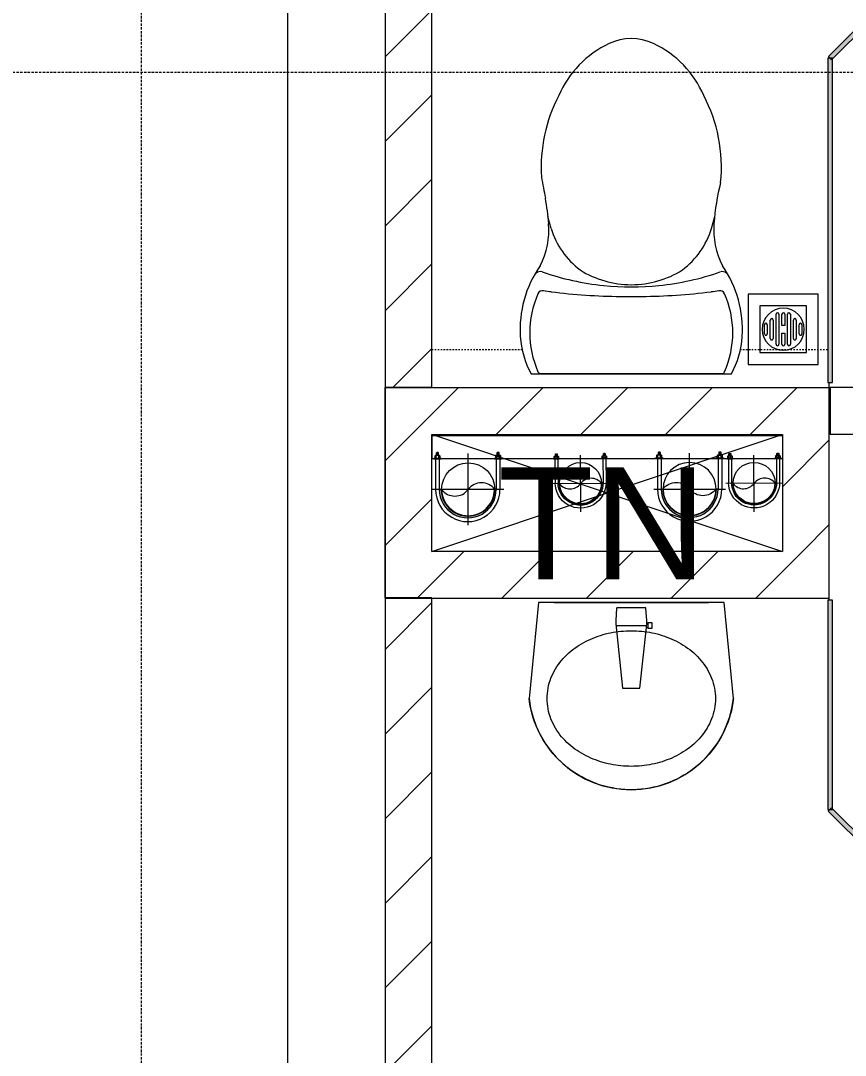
# Model space of a CAD drawing. Header units: millimetres. Extents: x 1591 to 240306, y -15958 to 82755.
# Drawn here: x 57875 to 59638, y 29909 to 32121 of the extents above; entities that cross this region are included whole.
import ezdxf

# ---------------------------------------------------------------- set-up
doc = ezdxf.new("R2010")
doc.units = ezdxf.units.MM
for name, pattern in [('Dash 1_8_', [6.35, 3.175, -3.175]), ('Dash Dot 3_16_', [7.9375, 4.7625, -1.5875, 0, -1.5875]), ('IMPORT-CENTER _2_', [40.64, 25.4, -5.08, 5.08, -5.08])]:
    doc.linetypes.add(name, pattern=pattern)
for name, color, linetype, lineweight in [('0-1', 7, 'Continuous', 5), ('0-2', 250, 'Continuous', 9), ('A-ANNO-DIMS', 211, 'Continuous', 9), ('A-ANNO-DIMS-160', 211, 'Continuous', 9), ('A-AREA', 32, 'Dash 1_8_', 9), ('A-FLOR-2', 9, 'Continuous', 9), ('A-GLAZ-CURT', 52, 'Continuous', 9), ('A-GLAZ-CURT-1', 254, 'Continuous', 9), ('A-GLAZ-CURT-2', 9, 'Continuous', 9), ('A-WALL-1', 253, 'Continuous', 18), ('A-WALL-3', 113, 'Continuous', 18), ('A-WALL-PATT-1', 10, 'Continuous', 9), ('A-WALL-PATT-2', 111, 'Continuous', 9), ('G-ANNO-SYMB-1', 111, 'Dash Dot 3_16_', 18), ('G-ANNO-TEXT-1', 7, 'Continuous', 9), ('G-IMPT-2', 8, 'IMPORT-CENTER _2_', 9), ('G-IMPT-3', 8, 'Continuous', 9), ('M-EQPM', 50, 'Continuous', 9), ('M-EQPM-1', 254, 'Continuous', 9), ('P-SANR-FIXT-1', 254, 'Continuous', 9)]:
    doc.layers.add(name, color=color, linetype=linetype, lineweight=lineweight)
doc.styles.add('Arial_8', font='arial_0.ttf', dxfattribs={"height": 240})
doc.styles.add('UTM Avo', font='UTM Avo.ttf', dxfattribs={"width": 0.9, "height": 400})
doc.dimstyles.new('1_Dim_chi_tiet_2_5_1', dxfattribs={"dimscale": 304.8, "dimtxt": 399.720379, "dimasz": 0.629921, "dimexe": 0.524934, "dimexo": 0.0625, "dimgap": 0.052493, "dimtad": 1, "dimdec": 0, "dimrnd": 5, "dimzin": 0, "dimdsep": 46, "dimtxsty": 'UTM Avo', "dimblk1": 'OBLIQUE', "dimblk2": 'OBLIQUE', "dimsah": 1, "dimcen": 0.09, "dimdle": 0.524934, "dimazin": 0, "dimtfac": 1, "dimtdec": 4, "dimtix": 1, "dimtmove": 0, "dimatfit": 3, "dimfxl": 1.049869, "dimfxlon": 1, "dimtvp": 1, "dimtolj": 1, "dimtzin": 0, "dimarcsym": 2})
pattern_1 = [(45, (0, 0), (-90.50967, 90.50967), [])]
pattern_2 = [(45, (11001.35, 0), (-90.50967, 90.50967), [])]

# ---------------------------------------------------------------- blocks, each defined once
blk = doc.blocks.new('TOILET - TOILET-348229-TKCS_MB TẦNG 3-4')
at = {"layer": 'P-SANR-FIXT-1'}
for p, q in [((214.2, -19.1), (-214.2, -19.1)), ((194, -19.9), (-194, -19.9)), ((-171.7, -330.3), (-178.6, -355.5)), ((171.7, -330.3), (178.6, -355.5))]:
    blk.add_line(p, q, dxfattribs=at)
for centre, radius, start, end in [((-46.1, -111.1), 191.6, 151.2809, 176.4513), ((-193.7, -26.4), 6.48, 92.3168, 156.2862), ((193.7, -26.4), 6.48, 23.7138, 87.6832), ((46.1, -111.1), 191.6, 3.5487, 28.7191), ((-9.8, -107.2), 207.3, 156.2862, 203.7138), ((9.8, -107.2), 207.3, 336.2862, 23.7138), ((1.9, -114.1), 239.7, 176.4513, 195.2961), ((-1.9, -114.1), 239.7, 344.7039, 3.5487), ((-4, -115.7), 233.6, 195.2961, 215.2147), ((-189.1, -185.5), 11.7, 205.4105, 277.5788), ((178.9, -2951.3), 2778.4, 97.2351, 97.5788), ((-14.3, -1400.4), 1215.6, 90.3974, 97.407), ((0, -3462.8), 3278, 89.6026, 90.3974), ((14.3, -1400.4), 1215.6, 82.593, 89.6026), ((-178.9, -2951.3), 2778.4, 82.4212, 82.7649), ((189.1, -185.5), 11.7, 262.4212, 334.5895), ((4, -115.7), 233.6, 324.7853, 344.7039), ((0.6, -792.1), 586.9, 95.8322, 108.9927), ((0, -416), 206.1, 90, 122.0732), ((0, -786.7), 581.5, 84.1678, 95.8322), ((0, -416), 206.1, 57.9268, 90), ((-0.6, -792.1), 586.9, 71.0073, 84.1678), ((-195, -224.1), 13.8, 230.6724, 288.9927), ((-0.4, -384), 179.5, 127.4036, 162.5964), ((0.4, -384), 179.5, 17.4036, 52.5964), ((195, -224.1), 13.8, 251.0073, 309.3276), ((-343.5, -327.4), 167.3, 355.4559, 27.38), ((343.5, -327.4), 167.3, 152.62, 184.5441), ((-719.2, -297.5), 544.3, 346.0536, 355.4559), ((719.2, -297.5), 544.3, 184.5441, 190.2879), ((-1948.3, -805.1), 2171.2, 9.681, 10.8949), ((137.1, -461.2), 329.8, 174.3487, 207.6878), ((-137.1, -461.2), 329.8, 332.3122, 3.6835), ((45.1, -528.6), 217.6, 203.2216, 244.7718), ((-45.1, -528.6), 217.6, 295.2282, 336.7784), ((0, -624.4), 111.7, 244.7718, 295.2282)]:
    blk.add_arc(centre, radius, start, end, dxfattribs=at)
blk = doc.blocks.new('bonruatreo - Chậu rửa-V107-TKCS_MB TẦNG 3-4')
at = {"layer": 'P-SANR-FIXT-1'}
for p, q in [((-218.6, 205), (-198.4, 0)), ((198.4, 0), (218.6, 205)), ((-18.5, 182.5), (-32.2, 52.9)), ((18.5, 182.5), (-18.5, 182.5)), ((33, 45.4), (18.5, 182.5)), ((-35.6, 54.2), (-44.7, 54.2)), ((-44.7, 54.2), (-44.7, 42.8)), ((-35.6, 52.9), (-35.6, 54.2)), ((-32.2, 52.9), (-35.6, 52.9)), ((-35.6, 44.2), (-35.6, 52.9)), ((-32.2, 52.9), (-33.1, 44.2)), ((32.7, 48.5), (-32.7, 48.5)), ((-44.7, 42.8), (-35.6, 42.8)), ((-35.6, 42.8), (-35.6, 44.2)), ((-35.6, 44.2), (-33.1, 44.2)), ((-33, 37.3), (-31.4, 12.2)), ((31.4, 12.2), (33, 37.3)), ((-198.4, 0), (198.4, 0)), ((165, 0), (-165, 0)), ((-30.2, 11), (30.2, 11))]:
    blk.add_line(p, q, dxfattribs=at)
at = {"layer": 'P-SANR-FIXT-1', "flags": 128}
blk.add_lwpolyline([(-218.6, 205), (-217.4, 213.7), (-215.9, 222.4), (-214, 231), (-211.8, 239.5), (-209.3, 247.9), (-206.4, 256.2), (-203.2, 264.4), (-199.6, 272.5), (-195.8, 280.4), (-191.6, 288.1), (-187.1, 295.7), (-182.3, 303.1), (-177.3, 310.3), (-171.9, 317.3), (-166.3, 324.1), (-160.4, 330.6), (-154.2, 336.9), (-147.8, 342.9), (-141.2, 348.7), (-134.3, 354.2), (-127.3, 359.4), (-120, 364.4), (-112.5, 369), (-104.9, 373.4), (-97.1, 377.4), (-89.1, 381.2), (-81, 384.6), (-72.7, 387.6), (-64.4, 390.4), (-55.9, 392.8), (-47.3, 394.8), (-38.7, 396.6), (-30, 397.9), (-21.3, 399), (-12.5, 399.6), (-3.7, 400), (5.1, 399.9), (13.9, 399.6), (22.6, 398.8), (31.4, 397.8), (40.1, 396.3), (48.7, 394.5), (57.2, 392.4), (65.7, 390), (74, 387.2), (82.2, 384.1), (90.3, 380.6), (98.3, 376.8), (106.1, 372.7), (113.7, 368.3), (121.1, 363.6), (128.4, 358.7), (135.4, 353.4), (142.2, 347.8), (148.8, 342), (155.2, 335.9), (161.3, 329.6), (167.2, 323), (172.8, 316.2), (178.1, 309.2), (183.1, 302), (187.8, 294.6), (192.2, 287), (196.4, 279.2), (200.2, 271.3), (203.7, 263.2), (206.8, 255), (209.7, 246.6), (212.2, 238.2), (214.3, 229.7), (216.1, 221.1), (217.6, 212.4), (218.6, 205)], dxfattribs=at)
at = {"layer": 'P-SANR-FIXT-1'}
for centre, radius, start, end in [((0, 180), 220, 6.525, 173.475), ((-5.5, 41.4), 38.7, 353.966, 6.034), ((5.5, 41.4), 38.7, 175.8543, 186.034), ((-30.1, 12.3), 1.3, 183.5997, 268.7722), ((30.1, 12.3), 1.3, 271.2278, 356.4003)]:
    blk.add_arc(centre, radius, start, end, dxfattribs=at)
for points in [[(-180, 205), (-180, 212.4), (-178.6, 227.3), (-172.4, 248.8), (-162.5, 268.9), (-149.4, 287), (-133.8, 303), (-116.1, 316.6), (-96.9, 327.9), (-76.5, 336.8), (-55.2, 343.5), (-33.3, 347.9), (-11.2, 350.1), (11.1, 350.1), (33.3, 347.9), (55.2, 343.5), (76.5, 336.8), (96.9, 327.9), (116.1, 316.6), (133.8, 302.9), (149.5, 287), (162.5, 268.8), (172.4, 248.8), (178.6, 227.3), (180, 212.4), (180, 205)], [(180, 205), (180, 197.6), (178.6, 182.7), (172.4, 161.2), (162.5, 141.2), (149.5, 123), (133.8, 107.1), (116.1, 93.4), (96.9, 82.1), (76.5, 73.2), (55.2, 66.5), (33.3, 62.1), (11.1, 59.9), (-11.2, 59.9), (-33.3, 62.1), (-55.2, 66.5), (-76.5, 73.2), (-96.9, 82.1), (-116.1, 93.4), (-133.8, 107), (-149.4, 123), (-162.5, 141.1), (-172.4, 161.2), (-178.6, 182.7), (-180, 197.6), (-180, 205)]]:
    blk.add_open_spline(points, degree=3, dxfattribs=at)
blk = doc.blocks.new('THU NUOC - THU NUOC-461820-TKCS_MB TẦNG 3-4')
at = {"layer": 'M-EQPM-1'}
for p, q in [((-66.3, 70.6), (-66.3, -79.4)), ((83.7, 70.6), (-66.3, 70.6)), ((83.7, -79.4), (83.7, 70.6)), ((58.7, 45.6), (-41.3, 45.6)), ((-41.3, 45.6), (-41.3, -54.4)), ((58.7, -54.4), (58.7, 45.6)), ((-11, 23.3), (28.5, 23.3)), ((-1.1, 35.6), (18.5, 35.6)), ((18.5, 29.6), (-1.1, 29.6)), ((-23.3, 10.8), (40.9, 10.8)), ((40.9, 4.8), (-23.3, 4.8)), ((28.5, 17.3), (-11, 17.3)), ((-23.3, -1.2), (0.7, -1.2)), ((0.7, -7.2), (-23.3, -7.2)), ((-23.3, -13.6), (40.9, -13.6)), ((40.9, -19.6), (-23.3, -19.6)), ((0.7, -1.2), (0.7, -7.2)), ((16.7, -1.2), (40.9, -1.2)), ((16.7, -7.2), (16.7, -1.2)), ((40.9, -7.2), (16.7, -7.2)), ((-11, -26.1), (28.5, -26.1)), ((28.5, -32.1), (-11, -32.1)), ((-1.1, -38.5), (18.5, -38.5)), ((-41.3, -54.4), (58.7, -54.4)), ((18.5, -44.5), (-1.1, -44.5)), ((-66.3, -79.4), (83.7, -79.4))]:
    blk.add_line(p, q, dxfattribs=at)
for centre, radius, start, end in [((8.7, -4.4), 45, 0, 180), ((8.7, -4.4), 45, 0, 180), ((-11, 20.3), 3, 90, 270), ((-1.1, 32.6), 3, 90, 270), ((18.5, 32.6), 3, 270, 90), ((28.5, 20.3), 3, 270, 90), ((-23.3, 7.8), 3, 90, 270), ((40.9, 7.8), 3, 270, 90), ((8.7, -4.4), 45, 180, 360), ((8.7, -4.4), 45, 180, 360), ((-23.3, -4.2), 3, 90, 270), ((-23.3, -16.6), 3, 90, 270), ((40.9, -4.2), 3, 270, 90), ((40.9, -16.6), 3, 270, 90), ((-11, -29.1), 3, 90, 270), ((-1.1, -41.5), 3, 90, 270), ((18.5, -41.5), 3, 270, 90), ((28.5, -29.1), 3, 270, 90)]:
    blk.add_arc(centre, radius, start, end, dxfattribs=at)
blk = doc.blocks.new('System Panel - Glazed-579379-TKCS_MB TẦNG 3-4')
at = {"layer": 'A-GLAZ-CURT'}
blk.add_hatch(color=256, dxfattribs=at).paths.add_polyline_path([(350.6, 5), (-350.6, 5), (-350.6, -5), (350.6, -5)])
at = {"layer": 'A-GLAZ-CURT-2'}
for p, q in [((350.6, 5), (-350.6, 5)), ((-350.6, 5), (-350.6, -5)), ((350.6, -5), (350.6, 5)), ((-350.6, -5), (350.6, -5))]:
    blk.add_line(p, q, dxfattribs=at)
blk = doc.blocks.new('System Panel - Glazed-703244-TKCS_MB TẦNG 3-4')
at = {"layer": 'A-GLAZ-CURT'}
blk.add_hatch(color=256, dxfattribs=at).paths.add_polyline_path([(-346.9, -5), (346.9, -5), (346.9, 5), (-346.9, 5)])
at = {"layer": 'A-GLAZ-CURT-2'}
for p, q in [((346.9, 5), (-346.9, 5)), ((-346.9, 5), (-346.9, -5)), ((346.9, -5), (346.9, 5)), ((-346.9, -5), (346.9, -5))]:
    blk.add_line(p, q, dxfattribs=at)
blk = doc.blocks.new('System Panel - Glazed-579637-TKCS_MB TẦNG 3-4')
at = {"layer": 'A-GLAZ-CURT'}
blk.add_hatch(color=256, dxfattribs=at).paths.add_polyline_path([(-352.2, 5), (-352.2, -5), (352.2, -5), (352.2, 5), (-304.7, 5)])
at = {"layer": 'A-GLAZ-CURT-2'}
for p, q in [((352.2, 5), (-352.2, 5)), ((-352.2, 5), (-352.2, -5)), ((352.2, -5), (352.2, 5)), ((-352.2, -5), (352.2, -5))]:
    blk.add_line(p, q, dxfattribs=at)
blk = doc.blocks.new('System Panel - Glazed-1013752-TKCS_MB TẦNG 3-4')
at = {"layer": 'A-GLAZ-CURT'}
blk.add_hatch(color=256, dxfattribs=at).paths.add_polyline_path([(223.7, 5), (-223.7, 5), (-223.7, -5), (223.7, -5)])
at = {"layer": 'A-GLAZ-CURT-2'}
for p, q in [((223.7, 5), (-223.7, 5)), ((-223.7, 5), (-223.7, -5)), ((223.7, -5), (223.7, 5)), ((-223.7, -5), (223.7, -5))]:
    blk.add_line(p, q, dxfattribs=at)
blk = doc.blocks.new('NCV_TKTC_TANG 3 - 4_rvt-2-TKCS_MB TẦNG 3-4')
at = {"layer": 'A-WALL-PATT-1'}
h = blk.add_hatch(dxfattribs=at)
h.set_pattern_fill('FP_1', color=256, style=0, pattern_type=2)
h.set_pattern_definition(pattern_1)
h.paths.add_polyline_path([(47652.6, 31336.9), (47752.6, 31336.9), (47752.6, 32436.9), (47652.6, 32436.9), (47652.6, 31553.8)])
h.paths.add_polyline_path([(47652.6, 33236.9), (47752.6, 33236.9), (47752.6, 33336.9), (47652.6, 33336.9)])
h = blk.add_hatch(dxfattribs=at)
h.set_pattern_fill('FP_1', color=256, style=0, pattern_type=2)
h.set_pattern_definition(pattern_1)
h.paths.add_polyline_path([(48604.6, 31236.9), (49452.6, 31236.9), (49452.6, 31336.9), (48604.6, 31336.9), (48604.6, 31289.3)])
h = blk.add_hatch(dxfattribs=at)
h.set_pattern_fill('FP_1', color=256, style=0, pattern_type=2)
h.set_pattern_definition(pattern_1)
h.paths.add_polyline_path([(47652.6, 28936.9), (47752.6, 28936.9), (47752.6, 30886.9), (47652.6, 30886.9), (47652.6, 29966.6)])
at = {"layer": 'A-FLOR-2'}
for p, q in [((47652.6, 30886.9), (47652.6, 31336.9)), ((47752.6, 31336.9), (48602.6, 31336.9)), ((48602.6, 31336.9), (48602.6, 31347.4)), ((48602.6, 31336.9), (48604.6, 31336.9)), ((48604.6, 31236.9), (48602.6, 31236.9)), ((48602.6, 30881.9), (48602.6, 30886.6))]:
    blk.add_line(p, q, dxfattribs=at)
at = {"layer": 'A-WALL-1'}
for p, q in [((47652.6, 32436.9), (47652.6, 31336.9)), ((47752.6, 31336.9), (47752.6, 32436.9)), ((47652.6, 31336.9), (47752.6, 31336.9)), ((49452.6, 31336.9), (48604.6, 31336.9)), ((48604.6, 31336.9), (48604.6, 31236.9)), ((48604.6, 31236.9), (49452.6, 31236.9)), ((47652.6, 30886.9), (47652.6, 28936.9)), ((47752.6, 30886.9), (47652.6, 30886.9)), ((47752.6, 28936.9), (47752.6, 30886.9))]:
    blk.add_line(p, q, dxfattribs=at)
at = {"layer": 'A-GLAZ-CURT-1'}
for name, p, rotation in [('System Panel - Glazed-579379-TKCS_MB TẦNG 3-4', (48852.1, 32289), 225.0000000000064), ('System Panel - Glazed-703244-TKCS_MB TẦNG 3-4', (48604.2, 31694.3), 270.0000000000057), ('System Panel - Glazed-1013752-TKCS_MB TẦNG 3-4', (48604.2, 30658.3), 90.0000000000266), ('System Panel - Glazed-579637-TKCS_MB TẦNG 3-4', (48853.2, 30185.6), 135.0000000000062)]:
    blk.add_blockref(name, p, dxfattribs=dict(at, rotation=rotation))
at = {"layer": 'M-EQPM-1', "rotation": 270.0000000000061}
blk.add_blockref('THU NUOC - THU NUOC-461820-TKCS_MB TẦNG 3-4', (48508.6, 31470.2), dxfattribs=at)
at = {"layer": 'P-SANR-FIXT-1', "rotation": 180}
for name, p in [('TOILET - TOILET-348229-TKCS_MB TẦNG 3-4', (48179.2, 31346.9)), ('bonruatreo - Chậu rửa-V107-TKCS_MB TẦNG 3-4', (48179.2, 30876.9))]:
    blk.add_blockref(name, p, dxfattribs=at)
blk = doc.blocks.new('TKTC_XREF_251221_MB TANG 2-7 - TKTC_XREF_260130_MB TANG 2-5_dwg_$cc-4746802-TKCS_MB TẦNG 3-4')
at = {"layer": 'G-IMPT-2'}
for p, q in [((0, -0.673), (0, 0.673)), ((-0.673, 0), (0.673, 0))]:
    blk.add_line(p, q, dxfattribs=at)
at = {"layer": 'M-EQPM'}
blk.add_circle((0, 0), 0.5, dxfattribs=at)
for centre, radius, start, end in [((0, 0), 0.5, 90, 270), ((0.188, 0.25), 0.313, 126.8699, 233.1301), ((-0.188, -0.25), 0.313, 306.8699, 53.1301)]:
    blk.add_arc(centre, radius, start, end, dxfattribs=at)
blk = doc.blocks.new('TKTC_XREF_251221_MB TANG 2-7 - TKTC_XREF_260130_MB TANG 2-5_dwg_CUM U_DN100-4746799-TKCS_MB TẦNG 3-4')
at = {"layer": 'G-IMPT-3'}
blk.add_hatch(color=256, dxfattribs=at).paths.add_polyline_path([(0, 61), (15.8, 58.9), (30.5, 52.8), (43.1, 43.1), (52.8, 30.5), (58.9, 15.8), (61, 0), (58.9, -15.8), (52.8, -30.5), (43.1, -43.1), (30.5, -52.8), (15.8, -58.9), (0, -61), (0, -57), (14.8, -55.1), (28.5, -49.4), (40.3, -40.3), (49.4, -28.5), (55.1, -14.8), (57, 0), (55.1, 14.8), (49.4, 28.5), (40.3, 40.3), (28.5, 49.4), (14.8, 55.1), (0, 57)])
for p, q in [((-79.1, 66.6), (-79.1, 63.4)), ((-76.6, 66.6), (-76.6, 63.4)), ((-74.6, 66.6), (-74.6, 63.4)), ((-72.7, 69.3), (-72.7, 60.7)), ((-66.9, 67.9), (-71.7, 67.9)), ((-66.9, 62.1), (-71.7, 62.1)), ((-65, 69), (0, 69)), ((-79.1, -63.4), (-79.1, -66.6)), ((-76.6, -63.4), (-76.6, -66.6)), ((-74.6, -63.4), (-74.6, -66.6)), ((-72.7, -60.7), (-72.7, -69.3)), ((-66.9, -62.1), (-71.7, -62.1)), ((-66.9, -67.9), (-71.7, -67.9)), ((-65, -69), (0, -69))]:
    blk.add_line(p, q, dxfattribs=at)
at = {"layer": 'G-IMPT-3', "flags": 128}
for points in [[(-72.7, 67.6), (-78.1, 67.6), (-78.1, 62.4), (-72.7, 62.4)], [(-71.7, 59.2), (-66.9, 59.2), (-66.9, 70.8), (-71.7, 70.8)], [(-66.9, 70.8), (-66.9, 72.7), (-65, 72.7), (-65, 57.3), (-66.9, 57.3), (-66.9, 59.2)], [(-65, 61), (0, 61), (0, 57)], [(-72.7, -62.4), (-78.1, -62.4), (-78.1, -67.6), (-72.7, -67.6)], [(-71.7, -70.8), (-66.9, -70.8), (-66.9, -59.2), (-71.7, -59.2)], [(-66.9, -59.2), (-66.9, -57.3), (-65, -57.3), (-65, -72.7), (-66.9, -72.7), (-66.9, -70.8)], [(-65, -61), (0, -61), (0, -57)]]:
    blk.add_lwpolyline(points, dxfattribs=at)
at = {"layer": 'G-IMPT-3'}
for centre, radius, start, end in [((-78.1, 66.6), 0.96, 90, 180), ((-78.1, 63.4), 0.96, 180, 270), ((-71.1, 69.3), 1.56, 112.6199, 247.3801), ((-67.9, 65), 4.8, 143.1301, 216.8699), ((-71.1, 60.7), 1.56, 112.6199, 247.3801), ((0, 0), 69, 270, 90), ((0, 0), 61, 270, 90), ((0, 0), 57, 270, 90), ((-78.1, -63.4), 0.96, 90, 180), ((-78.1, -66.6), 0.96, 180, 270), ((-71.1, -60.7), 1.56, 112.6199, 247.3801), ((-67.9, -65), 4.8, 143.1301, 216.8699), ((-71.1, -69.3), 1.56, 112.6199, 247.3801)]:
    blk.add_arc(centre, radius, start, end, dxfattribs=at)
blk = doc.blocks.new('TKTC_XREF_251221_MB TANG 2-7 - TKTC_XREF_260130_MB TANG 2-5_dwg_$cc-4746807-TKCS_MB TẦNG 3-4')
at = {"layer": 'G-IMPT-2'}
for p, q in [((0, -0.673), (0, 0.673)), ((-0.673, 0), (0.673, 0))]:
    blk.add_line(p, q, dxfattribs=at)
at = {"layer": 'M-EQPM'}
blk.add_circle((0, 0), 0.5, dxfattribs=at)
for centre, radius, start, end in [((0, 0), 0.5, 90, 270), ((0.188, 0.25), 0.313, 126.8699, 233.1301), ((-0.188, -0.25), 0.313, 306.8699, 53.1301)]:
    blk.add_arc(centre, radius, start, end, dxfattribs=at)
blk = doc.blocks.new('TKTC_XREF_251221_MB TANG 2-7 - TKTC_XREF_260130_MB TANG 2-5_dwg_CUM U_DN100-4746796-TKCS_MB TẦNG 3-4')
at = {"layer": 'G-IMPT-3'}
blk.add_hatch(color=256, dxfattribs=at).paths.add_polyline_path([(0, 61), (0, 57), (14.8, 55.1), (28.5, 49.4), (40.3, 40.3), (49.4, 28.5), (55.1, 14.8), (57, 0), (55.1, -14.8), (49.4, -28.5), (40.3, -40.3), (28.5, -49.4), (14.8, -55.1), (0, -57), (0, -61), (15.8, -58.9), (30.5, -52.8), (43.1, -43.1), (52.8, -30.5), (58.9, -15.8), (61, 0), (58.9, 15.8), (52.8, 30.5), (43.1, 43.1), (30.5, 52.8), (15.8, 58.9)])
for p, q in [((-79.1, 66.6), (-79.1, 63.4)), ((-76.6, 66.6), (-76.6, 63.4)), ((-74.6, 66.6), (-74.6, 63.4)), ((-72.7, 69.3), (-72.7, 60.7)), ((-66.9, 67.9), (-71.7, 67.9)), ((-65, 69), (0, 69)), ((-66.9, 62.1), (-71.7, 62.1)), ((-79.1, -63.4), (-79.1, -66.6)), ((-76.6, -63.4), (-76.6, -66.6)), ((-74.6, -63.4), (-74.6, -66.6)), ((-72.7, -60.7), (-72.7, -69.3)), ((-66.9, -62.1), (-71.7, -62.1)), ((-66.9, -67.9), (-71.7, -67.9)), ((-65, -69), (0, -69))]:
    blk.add_line(p, q, dxfattribs=at)
at = {"layer": 'G-IMPT-3', "flags": 128}
for points in [[(-72.7, 67.6), (-78.1, 67.6), (-78.1, 62.4), (-72.7, 62.4)], [(-71.7, 59.2), (-66.9, 59.2), (-66.9, 70.8), (-71.7, 70.8)], [(-66.9, 70.8), (-66.9, 72.7), (-65, 72.7), (-65, 57.3), (-66.9, 57.3), (-66.9, 59.2)], [(-65, 61), (0, 61), (0, 57)], [(-72.7, -62.4), (-78.1, -62.4), (-78.1, -67.6), (-72.7, -67.6)], [(-71.7, -70.8), (-66.9, -70.8), (-66.9, -59.2), (-71.7, -59.2)], [(-66.9, -59.2), (-66.9, -57.3), (-65, -57.3), (-65, -72.7), (-66.9, -72.7), (-66.9, -70.8)], [(-65, -61), (0, -61), (0, -57)]]:
    blk.add_lwpolyline(points, dxfattribs=at)
at = {"layer": 'G-IMPT-3'}
for centre, radius, start, end in [((-78.1, 66.6), 0.96, 90, 180), ((-71.1, 69.3), 1.56, 112.6199, 247.3801), ((-67.9, 65), 4.8, 143.1301, 216.8699), ((0, 0), 69, 270, 90), ((-78.1, 63.4), 0.96, 180, 270), ((-71.1, 60.7), 1.56, 112.6199, 247.3801), ((0, 0), 61, 270, 90), ((0, 0), 57, 270, 90), ((-78.1, -63.4), 0.96, 90, 180), ((-71.1, -60.7), 1.56, 112.6199, 247.3801), ((-67.9, -65), 4.8, 143.1301, 216.8699), ((-78.1, -66.6), 0.96, 180, 270), ((-71.1, -69.3), 1.56, 112.6199, 247.3801)]:
    blk.add_arc(centre, radius, start, end, dxfattribs=at)
blk = doc.blocks.new('TKTC_XREF_251221_MB TANG 2-7 - TKTC_XREF_260130_MB TANG 2-5_dwg_$cc-4746806-TKCS_MB TẦNG 3-4')
at = {"layer": 'G-IMPT-2'}
for p, q in [((0, -0.673), (0, 0.673)), ((-0.673, 0), (0.673, 0))]:
    blk.add_line(p, q, dxfattribs=at)
at = {"layer": 'M-EQPM'}
blk.add_circle((0, 0), 0.5, dxfattribs=at)
for centre, radius, start, end in [((0, 0), 0.5, 90, 270), ((0.188, 0.25), 0.313, 126.8699, 233.1301), ((-0.188, -0.25), 0.313, 306.8699, 53.1301)]:
    blk.add_arc(centre, radius, start, end, dxfattribs=at)
blk = doc.blocks.new('TKTC_XREF_251221_MB TANG 2-7 - TKTC_XREF_260130_MB TANG 2-5_dwg_$cc-4746801-TKCS_MB TẦNG 3-4')
at = {"layer": 'G-IMPT-2'}
for p, q in [((0, -0.673), (0, 0.673)), ((-0.673, 0), (0.673, 0))]:
    blk.add_line(p, q, dxfattribs=at)
at = {"layer": 'M-EQPM'}
blk.add_circle((0, 0), 0.5, dxfattribs=at)
for centre, radius, start, end in [((0, 0), 0.5, 90, 270), ((0.188, 0.25), 0.313, 126.8699, 233.1301), ((-0.188, -0.25), 0.313, 306.8699, 53.1301)]:
    blk.add_arc(centre, radius, start, end, dxfattribs=at)
blk = doc.blocks.new('TKTC_XREF_251221_MB TANG 2-7 - TKTC_XREF_251221_MB TANG 2-7-2039446-TKCS_MB TẦNG 3-4')
at = {"layer": 'M-EQPM'}
for p, q in [((14100.6, 13947.9), (14100.9, 13997.1)), ((14100.9, 13997.1), (14850.1, 13997.1)), ((14850.1, 13947.9), (14100.6, 13947.9))]:
    blk.add_line(p, q, dxfattribs=at)
for name, p, xscale, yscale, zscale, rotation in [('TKTC_XREF_251221_MB TANG 2-7 - TKTC_XREF_260130_MB TANG 2-5_dwg_CUM U_DN100-4746796-TKCS_MB TẦNG 3-4', (14177, 13882.1), 0.9975000000000005, 0.9975000000000005, 0.9975000000000005, 270.0467435561337), ('TKTC_XREF_251221_MB TANG 2-7 - TKTC_XREF_260130_MB TANG 2-5_dwg_CUM U_DN100-4746796-TKCS_MB TẦNG 3-4', (14651.4, 13882.9), 0.9974999999999966, 0.9974999999999966, 0.9974999999999966, 270.0467435564909), ('TKTC_XREF_251221_MB TANG 2-7 - TKTC_XREF_260130_MB TANG 2-5_dwg_$cc-4746807-TKCS_MB TẦNG 3-4', (14177.9, 13882.1), 113.7150000000092, 113.7150000000092, 113.7150000000092, 90.04476088158539), ('TKTC_XREF_251221_MB TANG 2-7 - TKTC_XREF_260130_MB TANG 2-5_dwg_$cc-4746802-TKCS_MB TẦNG 3-4', (14418.2, 13894.6), 90.00000000005132, 90.00000000005132, 90.00000000005132, 90.41977899777609), ('TKTC_XREF_251221_MB TANG 2-7 - TKTC_XREF_260130_MB TANG 2-5_dwg_$cc-4746801-TKCS_MB TẦNG 3-4', (14789.3, 13895), 90.00000000005132, 90.00000000005132, 90.00000000005132, 90.41977899777609)]:
    blk.add_blockref(name, p, dxfattribs=dict(xscale=xscale, yscale=yscale, zscale=zscale, rotation=rotation))
at = {"extrusion": (0, 0, -1)}
for name, p, xscale, yscale, zscale, rotation in [('TKTC_XREF_251221_MB TANG 2-7 - TKTC_XREF_260130_MB TANG 2-5_dwg_CUM U_DN100-4746799-TKCS_MB TẦNG 3-4', (-14789.3, 13896.9), 0.7894736842105256, 0.7894736842105256, -0.7894736842105254, 269.580221000629), ('TKTC_XREF_251221_MB TANG 2-7 - TKTC_XREF_260130_MB TANG 2-5_dwg_CUM U_DN100-4746799-TKCS_MB TẦNG 3-4', (-14418.2, 13896.5), 0.7894736842105256, 0.7894736842105256, -0.7894736842105254, 269.580221000629), ('TKTC_XREF_251221_MB TANG 2-7 - TKTC_XREF_260130_MB TANG 2-5_dwg_$cc-4746806-TKCS_MB TẦNG 3-4', (-14651.4, 13882.9), 113.7150000000092, 113.7150000000092, -113.7150000000092, 89.95325644590794)]:
    blk.add_blockref(name, p, dxfattribs=dict(at, xscale=xscale, yscale=yscale, zscale=zscale, rotation=rotation))
blk = doc.blocks.new('DIMBLOCK351-TKCS_MB TẦNG 3-4')
at = {"layer": 'A-ANNO-DIMS-160'}
for p, q in [((58445.1, 33496.9), (58445.1, 24576.9)), ((58765.1, 33336.9), (58285.1, 33336.9)), ((58445.1, 33336.9), (58765.1, 33336.9)), ((58765.1, 24736.9), (58285.1, 24736.9)), ((58445.1, 24736.9), (58765.1, 24736.9))]:
    blk.add_line(p, q, dxfattribs=at)
at = {"layer": 'A-ANNO-DIMS-160', "lineweight": 25}
for p, q in [((58445.1, 33336.9), (58349.1, 33432.9)), ((58445.1, 33336.9), (58541.1, 33240.9)), ((58445.1, 24736.9), (58349.1, 24832.9)), ((58445.1, 24736.9), (58541.1, 24640.9))]:
    blk.add_line(p, q, dxfattribs=at)
at = {"layer": 'A-ANNO-DIMS-160', "color": 0, "insert": (57925.4, 28489.2), "char_height": 400, "width": 1314.636, "attachment_point": 1, "rotation": 90, "line_spacing_factor": 1.110334, "style": 'UTM Avo'}
blk.add_mtext('8600', dxfattribs=at)
blk = doc.blocks.new('_Oblique')
at = {"color": 0, "linetype": 'ByBlock', "lineweight": -2}
blk.add_line((-0.5, -0.5), (0.5, 0.5), dxfattribs=at)

msp = doc.modelspace()

# ---------------------------------------------------------------- hatches: boundary and pattern name
at = {"layer": 'A-WALL-PATT-2'}
h = msp.add_hatch(dxfattribs=at)
h.set_pattern_fill('FP_1', color=256, style=0, pattern_type=2)
h.set_pattern_definition(pattern_2)
h.paths.add_polyline_path([(58754, 30886.5), (58754, 31336.9), (58654, 31336.9), (58654, 30886.5)])
h = msp.add_hatch(dxfattribs=at)
h.set_pattern_fill('FP_1', color=256, style=0, pattern_type=2)
h.set_pattern_definition(pattern_2)
h.paths.add_polyline_path([(59459, 31236.5), (59604, 31236.5), (59604, 31336.5), (58754, 31336.5), (58754, 31236.5), (59056, 31236.5)])
h = msp.add_hatch(dxfattribs=at)
h.set_pattern_fill('FP_1', color=256, style=0, pattern_type=2)
h.set_pattern_definition(pattern_2)
h.paths.add_polyline_path([(59604, 30986.5), (59604, 31236.5), (59504, 31236.5), (59504, 30986.5)])
h = msp.add_hatch(dxfattribs=at)
h.set_pattern_fill('FP_1', color=256, style=0, pattern_type=2)
h.set_pattern_definition(pattern_2)
h.paths.add_polyline_path([(59604, 30886.5), (59604, 30986.5), (58754, 30986.5), (58754, 30886.5), (59459, 30886.5)])

# ---------------------------------------------------------------- linework, layer by layer
at = {"layer": '0-2'}
for p, q in [((58754, 30986.5), (59503.1, 31236.6)), ((58755.3, 31236.5), (59504, 30986.5))]:
    msp.add_line(p, q, dxfattribs=at)
at = {"layer": 'A-AREA'}
for p, q in [((58753.9, 31418), (58948, 31418)), ((59413, 31418), (59600.5, 31418))]:
    msp.add_line(p, q, dxfattribs=at)
at = {"layer": 'A-WALL-3'}
for p, q in [((58754, 31336.9), (58654, 31336.9)), ((58654, 31336.9), (58654, 30886.5)), ((58754, 31336.5), (58754, 31336.9)), ((59604, 31336.5), (58754, 31336.5)), ((59604, 30886.5), (59604, 31336.5)), ((58754, 30986.5), (58754, 31236.5)), ((58754, 31236.5), (59504, 31236.5)), ((59504, 31236.5), (59504, 30986.5)), ((59504, 30986.5), (58754, 30986.5)), ((58654, 30886.5), (59604, 30886.5))]:
    msp.add_line(p, q, dxfattribs=at)
at = {"layer": 'G-ANNO-SYMB-1'}
for p, q in [((58132.7, 82373.8), (58132.7, 13320.5)), ((39749.2, 32011.5), (145928.2, 32011.5))]:
    msp.add_line(p, q, dxfattribs=at)

# ---------------------------------------------------------------- block references
at = {"layer": '0-1'}
msp.add_blockref('NCV_TKTC_TANG 3 - 4_rvt-2-TKCS_MB TẦNG 3-4', (11001.4, 0), dxfattribs=at)
at = {"layer": 'M-EQPM'}
msp.add_blockref('TKTC_XREF_251221_MB TANG 2-7 - TKTC_XREF_251221_MB TANG 2-7-2039446-TKCS_MB TẦNG 3-4', (44653.9, 17236.9), dxfattribs=at)

# ---------------------------------------------------------------- texts
at = {"layer": 'G-ANNO-TEXT-1', "insert": (59118.6, 31046.6), "char_height": 240, "width": 603.2, "attachment_point": 5, "line_spacing_factor": 0.936439, "style": 'Arial_8'}
msp.add_mtext('\\pt79.9992,160.0008,240,319.9992,400.0008,480,559.9992,640.0008,720,799.9992,880.0008,960,1039.9992,1120.0008,1200,1279.9992,1360.0008,1440,1519.9992,1600.0008,1680,1759.9992,1840.0008,1920,1999.9992,2080.0008,2160,2239.9992,2320.0008,2400,2479.9992,2560.0008;TN', dxfattribs=at)

# ---------------------------------------------------------------- dimensions: what is measured, and where the dimension line sits
at = {"layer": 'A-ANNO-DIMS'}
dim = msp.add_linear_dim(base=(58445.1, 24736.9), p1=(58765.1, 33336.9), p2=(58765.1, 24736.9), angle=90, dimstyle='1_Dim_chi_tiet_2_5_1', override={"dimpost": '<>', "dimfxl": 8600}, dxfattribs=at)
dim.commit()
dim.dimension.update_dxf_attribs({"geometry": 'DIMBLOCK351-TKCS_MB TẦNG 3-4', "text_midpoint": (58222.1, 29036.9)})

doc.saveas('drawing.dxf')
